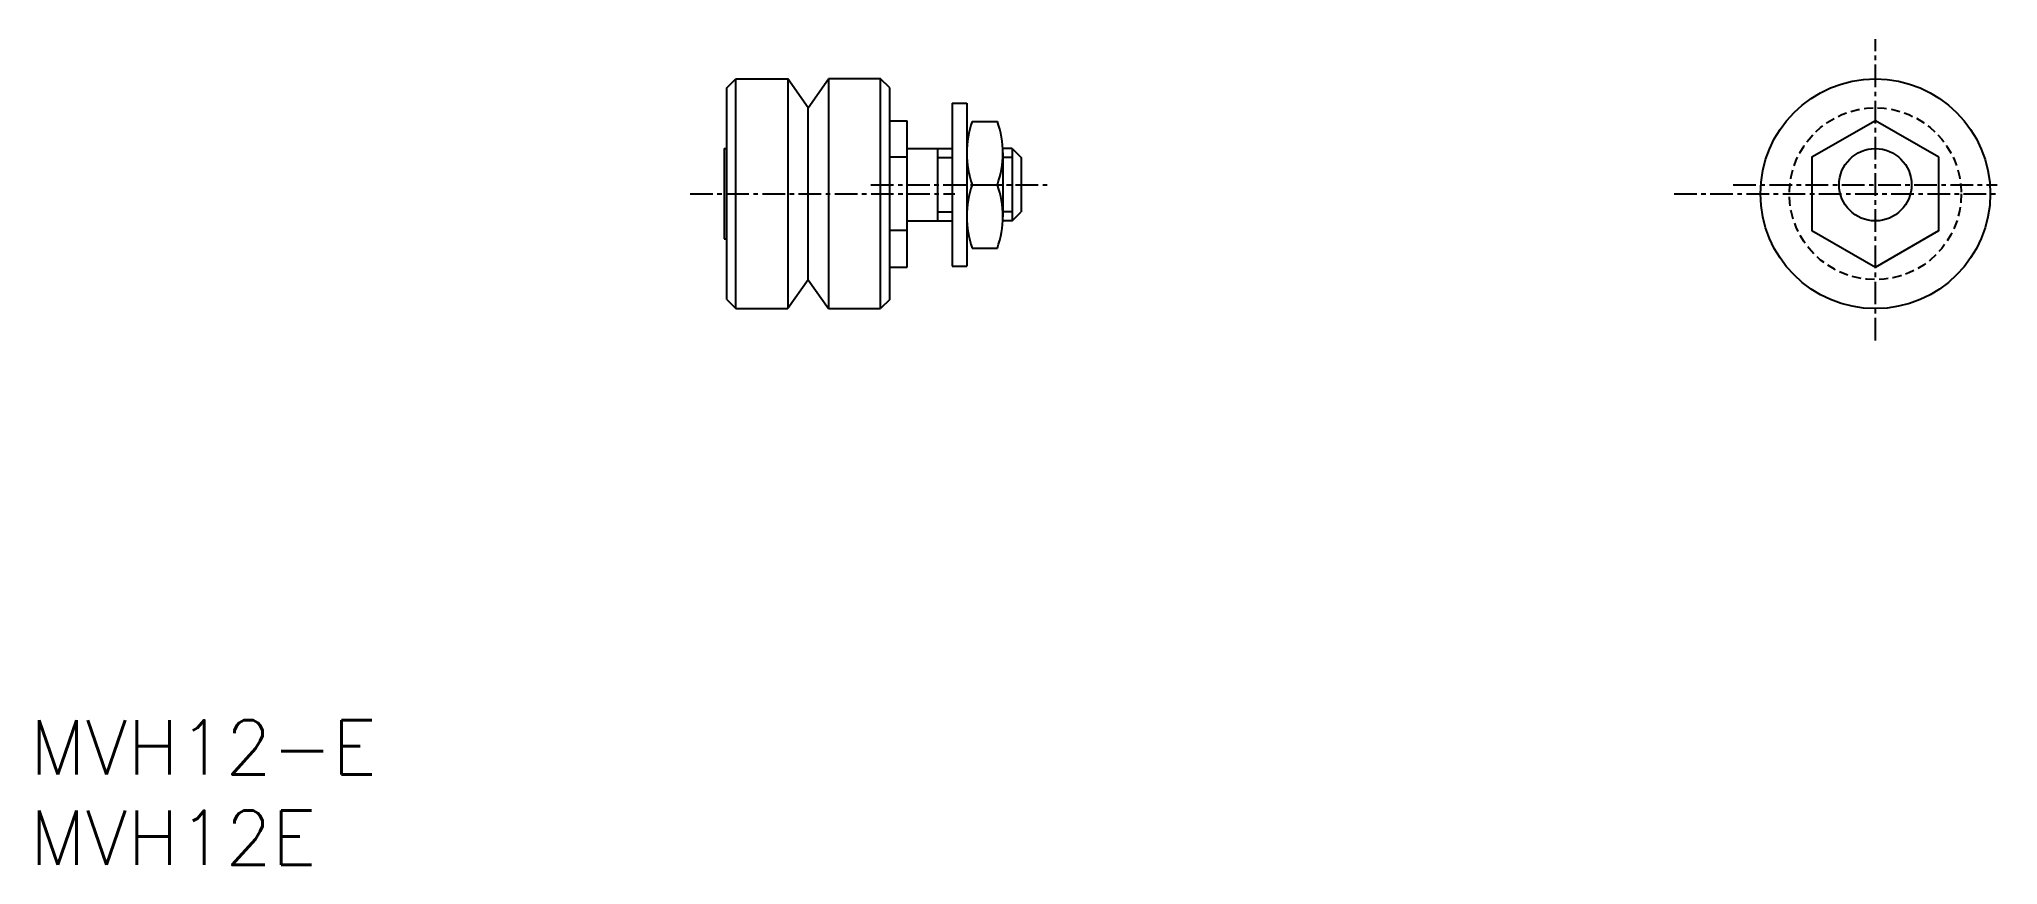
# Model space of a CAD drawing. Extents: x 4 to 112, y 27 to 73.
import ezdxf

# ---------------------------------------------------------------- set-up
doc = ezdxf.new("R2010")
doc.units = 0
doc.linetypes.add('CENTER', pattern=[2, 1.25, -0.25, 0.25, -0.25])
doc.linetypes.add('DASHED', pattern=[0.75, 0.5, -0.25])
doc.layers.get('0').update_dxf_attribs({"linetype": 'CONTINUOUS'})
doc.layers.add('CENTER', color=1, linetype='CENTER')
doc.styles.get("Standard").update_dxf_attribs({"font": 'txt.shx', "bigfont": 'extfont.shx'})

msp = doc.modelspace()

# ---------------------------------------------------------------- linework, layer by layer
at = {"color": 7, "linetype": 'CONTINUOUS'}
for p, q in [((42.08, 70.37), (42.58, 70.87)), ((42.08, 58.67), (42.08, 70.37)), ((42.58, 58.17), (42.58, 70.87)), ((42.58, 70.87), (45.46, 70.87)), ((45.46, 70.87), (45.46, 58.17)), ((46.58, 69.27), (45.46, 70.87)), ((46.58, 69.27), (47.7, 70.87)), ((50.58, 70.87), (47.7, 70.87)), ((47.7, 70.87), (47.7, 58.17)), ((50.58, 58.17), (50.58, 70.87)), ((51.08, 70.37), (50.58, 70.87)), ((51.08, 58.67), (51.08, 70.37)), ((46.58, 59.76), (46.58, 69.27)), ((54.54, 69.52), (54.54, 60.52)), ((54.54, 69.52), (55.34, 69.52)), ((55.34, 69.52), (55.34, 60.52)), ((51.08, 68.56), (52.04, 68.56)), ((52.04, 60.47), (52.04, 68.56)), ((55.64, 68.52), (57.04, 68.52)), ((41.94, 67.02), (41.94, 62.02)), ((41.94, 67.02), (42.08, 67.02)), ((52.04, 66.54), (51.08, 66.54)), ((52.04, 67.02), (54.54, 67.02)), ((53.74, 63.02), (53.74, 67.02)), ((53.74, 66.52), (54.54, 66.52)), ((57.84, 67.02), (57.33, 67.02)), ((57.34, 66.78), (57.34, 63.25)), ((57.84, 66.52), (57.34, 66.52)), ((57.84, 67.02), (57.84, 63.02)), ((57.84, 67.02), (58.34, 66.52)), ((58.34, 66.52), (58.34, 63.52)), ((55.64, 65.02), (57.04, 65.02)), ((52.04, 63.02), (54.54, 63.02)), ((53.74, 63.52), (54.54, 63.52)), ((57.84, 63.02), (57.33, 63.02)), ((57.84, 63.52), (57.34, 63.52)), ((57.84, 63.02), (58.34, 63.52)), ((41.94, 62.02), (42.08, 62.02)), ((52.04, 62.49), (51.08, 62.49)), ((55.64, 61.52), (57.04, 61.52)), ((46.58, 59.76), (45.46, 58.17)), ((46.58, 59.76), (47.7, 58.17)), ((51.08, 60.47), (52.04, 60.47)), ((54.54, 60.52), (55.34, 60.52)), ((42.08, 58.67), (42.58, 58.17)), ((51.08, 58.67), (50.58, 58.17)), ((42.58, 58.17), (45.46, 58.17)), ((47.7, 58.17), (50.58, 58.17))]:
    msp.add_line(p, q, dxfattribs=at)
at = {"color": 7, "linetype": 'CONTINUOUS', "flags": 128}
msp.add_lwpolyline([(109.04, 66.54), (105.54, 68.56), (102.04, 66.54), (102.04, 62.49), (105.54, 60.47), (109.04, 62.49)], close=True, dxfattribs=at)
at = {"color": 7, "linetype": 'CONTINUOUS'}
for centre, radius in [((105.54, 64.52), 6.35), ((105.54, 65.02), 2)]:
    msp.add_circle(centre, radius, dxfattribs=at)
at = {"color": 3, "linetype": 'DASHED'}
msp.add_circle((105.54, 64.52), 4.75, dxfattribs=at)
at = {"color": 7, "linetype": 'CONTINUOUS'}
for centre, start, end in [((60.59, 66.77), 160.5433, 199.4567), ((52.08, 66.77), 340.5433, 19.4567), ((60.59, 63.27), 160.5433, 199.4567), ((52.08, 63.27), 340.5433, 19.4567)]:
    msp.add_arc(centre, 5.25, start, end, dxfattribs=at)
at = {"layer": 'CENTER', "color": 1, "linetype": 'CENTER'}
for p, q in [((105.54, 56.41), (105.54, 73.07)), ((50.04, 65.02), (59.84, 65.02)), ((97.69, 65.02), (112.28, 65.02)), ((40.05, 64.52), (54.68, 64.52)), ((94.42, 64.52), (112.31, 64.52))]:
    msp.add_line(p, q, dxfattribs=at)

# ---------------------------------------------------------------- texts
for s, p in [('MVH12-E', (3.57, 32.42)), ('MVH12E', (3.57, 27.42))]:
    msp.add_text(s, height=3).set_placement(p)

doc.saveas('drawing.dxf')
